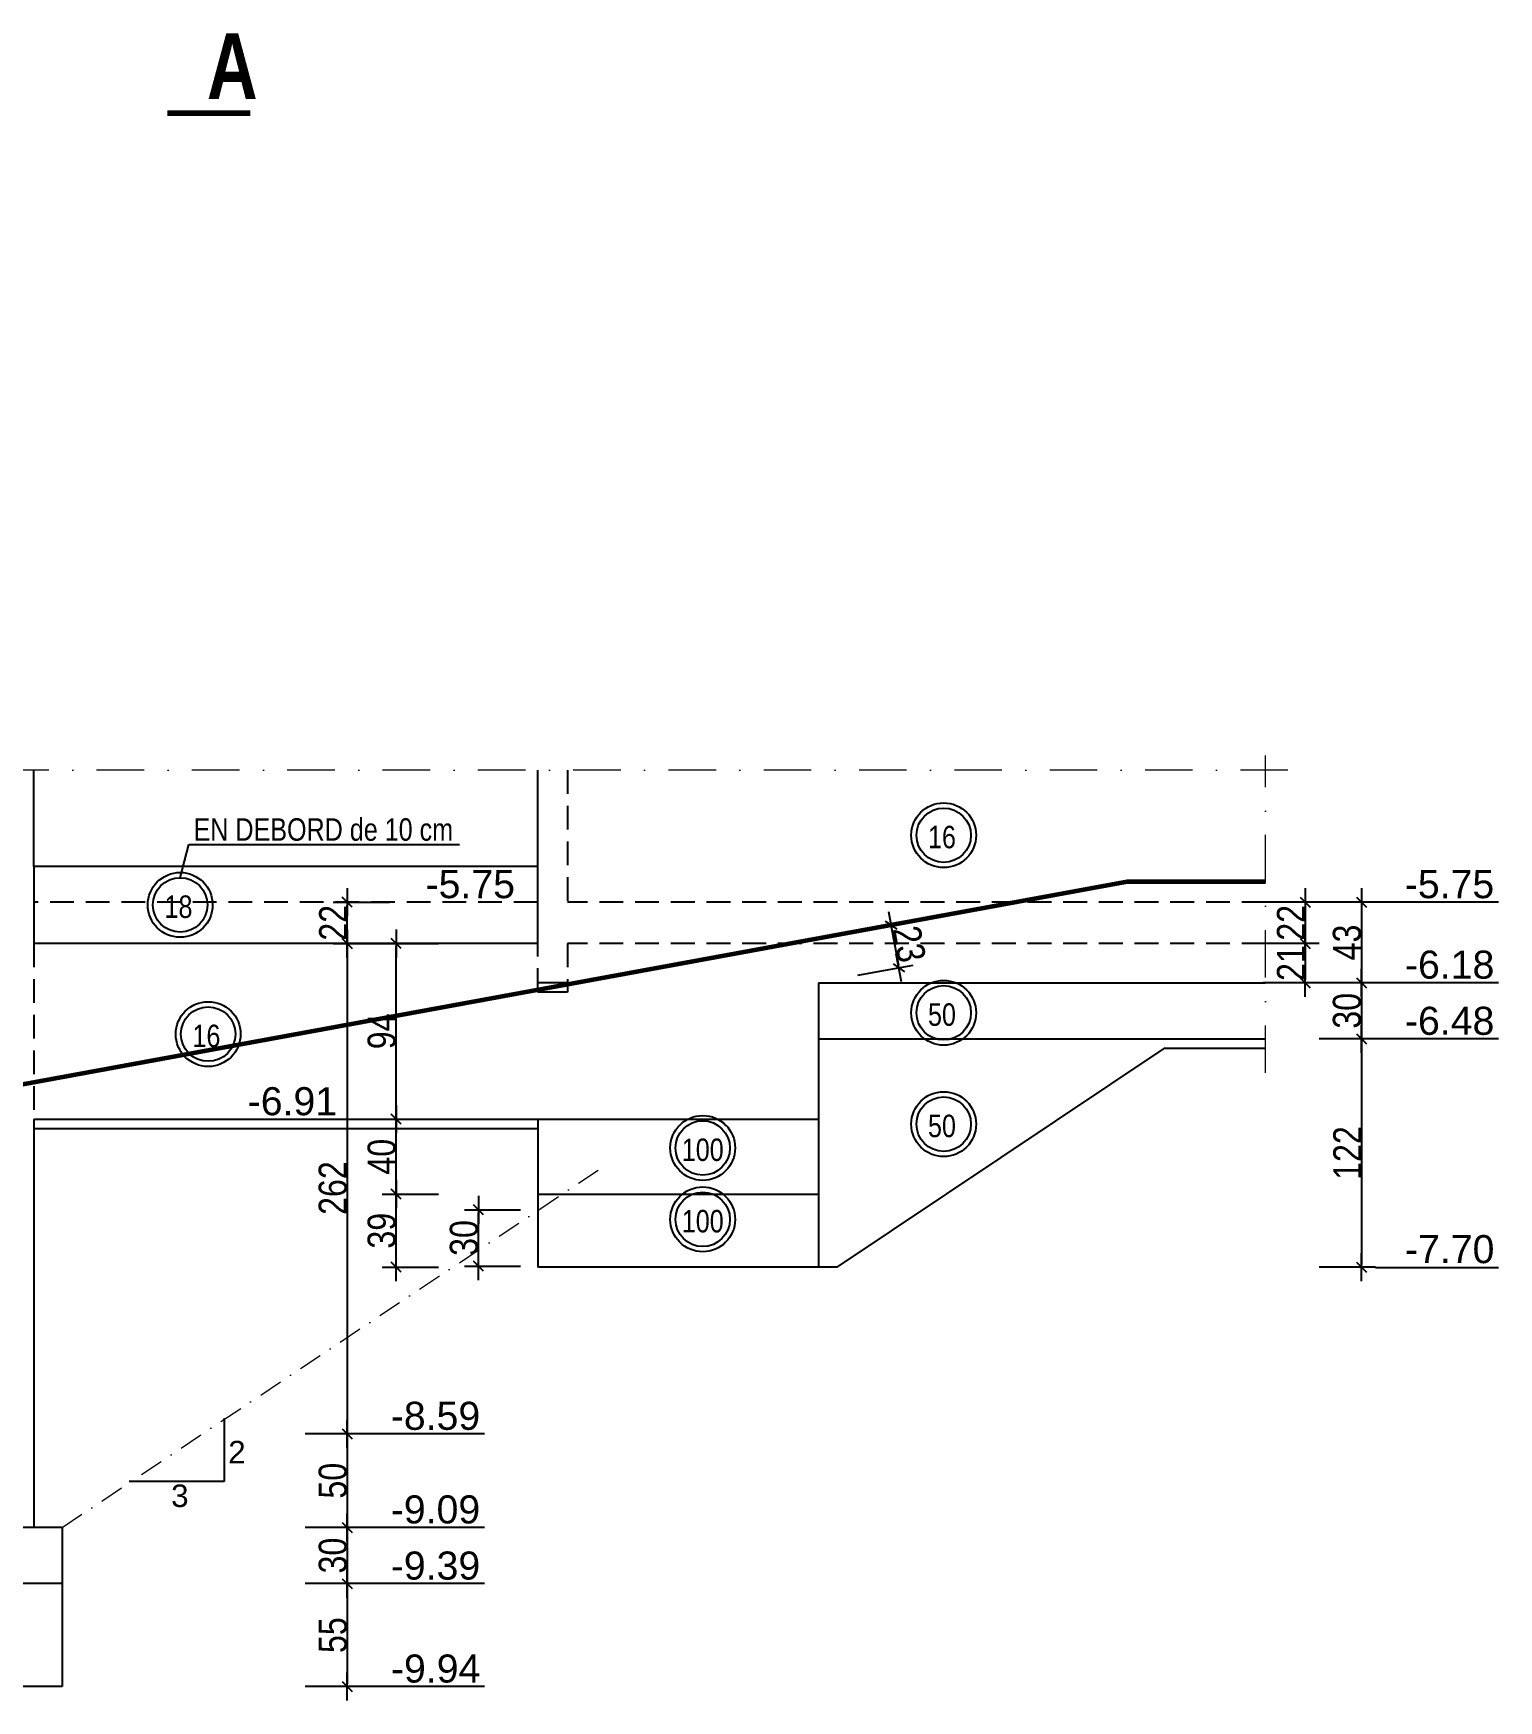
# Model space of a CAD drawing. Header units: centimetres. Extents: x 16433 to 114398, y -50094 to -12305.
# Drawn here: x 63131 to 63914, y -38091 to -37200 of the extents above; entities that cross this region are included whole.
import ezdxf
from ezdxf.enums import TextEntityAlignment as Align

# ---------------------------------------------------------------- set-up
doc = ezdxf.new("R2010")
doc.units = ezdxf.units.CM
doc.header["$LTSCALE"] = 0.5
doc.linetypes.add('CACHEX2', pattern=[19.05, 12.7, -6.35])
doc.linetypes.add('TIRETPTX2', pattern=[50.8, 25.4, -12.7, 0, -12.7])
doc.layers.get('DEFPOINTS').update_dxf_attribs({"linetype": 'CONTINUOUS'})
for name, color, linetype in [('01_cote_gen', 4, 'CONTINUOUS'), ('01_linteaux', 2, 'CONTINUOUS'), ('01_texte', 230, 'CONTINUOUS'), ('AA_COTES', 2, 'CONTINUOUS')]:
    doc.layers.add(name, color=color, linetype=linetype)
doc.layers.add('01_murs_coup', color=5, linetype='CONTINUOUS', lineweight=60)
doc.layers.add('01_tram_axes', color=2, linetype='TIRETPTX2', lineweight=9)
doc.styles.add('ARIAL', font='arial.ttf')
doc.styles.add('impact', font='impact.ttf')
doc.styles.add('STYLE2', font='ARIALN.TTF')
doc.dimstyles.new('JB50', dxfattribs={"dimscale": 0.1, "dimtxt": 150, "dimasz": 15, "dimexe": 0.1, "dimexo": 0.1, "dimgap": 0.09, "dimtad": 1, "dimdec": 1, "dimdsep": 46, "dimtxsty": 'STYLE2', "dimblk1": 'BOND_G', "dimblk2": 'BOND_D', "dimsah": 1, "dimcen": 1.5, "dimdle": 0.01, "dimse1": 1, "dimse2": 1, "dimclrd": 4, "dimclre": 2, "dimclrt": 6, "dimazin": 2, "dimtfac": 2.333333, "dimtdec": 1, "dimtix": 1, "dimtmove": 2, "dimatfit": 3, "dimldrblk": 'BOND_G', "dimfxl": 1, "dimtolj": 1, "dimtzin": 0, "dimarcsym": 0})

# ---------------------------------------------------------------- blocks, each defined once
blk = doc.blocks.new('BOND_G')
at = {"layer": 'AA_COTES', "color": 0}
for p, q in [((0, -5), (0, 15)), ((5, 0), (-5, 0)), ((1.77, 1.77), (-1.77, -1.77))]:
    blk.add_line(p, q, dxfattribs=at)
blk = doc.blocks.new('BOND_D')
at = {"layer": 'AA_COTES', "color": 0}
for p, q in [((5, 0), (-5, 0)), ((-1.77, -1.77), (1.77, 1.77)), ((0, 5), (0, -15))]:
    blk.add_line(p, q, dxfattribs=at)
blk = doc.blocks.new('*D3432')
at = {"layer": '01_cote_gen', "color": 4, "lineweight": -2, "transparency": 16777216}
blk.add_line((63298.85, -37685.06), (63298.85, -37666.06), dxfattribs=at)
at = {"layer": 'DEFPOINTS', "color": 0}
for p in [(63146.13, -37664.56), (63298.85, -37664.56), (63221.16, -37686.56)]:
    blk.add_point(p, dxfattribs=at)
at = {"layer": '01_cote_gen', "color": 4, "lineweight": -2, "transparency": 16777216, "xscale": 1.5, "yscale": 1.5, "zscale": 1.5}
for name, p, rotation in [('BOND_D', (63298.85, -37664.56), 90), ('BOND_G', (63298.85, -37686.56), 270)]:
    blk.add_blockref(name, p, dxfattribs=dict(at, rotation=rotation))
at = {"layer": '01_cote_gen', "color": 6, "transparency": 16777216, "insert": (63291.31, -37675.56), "char_height": 15, "attachment_point": 5, "rotation": 90, "style": 'STYLE2'}
blk.add_mtext('\\A1;22', dxfattribs=at)
blk = doc.blocks.new('*D3445')
at = {"layer": '01_cote_gen', "color": 4, "lineweight": -2, "transparency": 16777216}
blk.add_line((63298.85, -37950.06), (63298.85, -37997.06), dxfattribs=at)
at = {"layer": 'DEFPOINTS', "color": 0}
for p in [(63313.58, -37948.56), (63298.85, -37998.56), (63306.35, -37998.56)]:
    blk.add_point(p, dxfattribs=at)
at = {"layer": '01_cote_gen', "color": 4, "lineweight": -2, "transparency": 16777216, "xscale": 1.5, "yscale": 1.5, "zscale": 1.5}
for name, p, rotation in [('BOND_G', (63298.85, -37948.56), 90), ('BOND_D', (63298.85, -37998.56), 270)]:
    blk.add_blockref(name, p, dxfattribs=dict(at, rotation=rotation))
at = {"layer": '01_cote_gen', "color": 6, "transparency": 16777216, "insert": (63291.19, -37973.56), "char_height": 15, "attachment_point": 5, "rotation": 90, "style": 'STYLE2'}
blk.add_mtext('\\A1;50', dxfattribs=at)
blk = doc.blocks.new('*D3446')
at = {"layer": '01_cote_gen', "color": 4, "lineweight": -2, "transparency": 16777216}
blk.add_line((63298.85, -38000.06), (63298.85, -38027.06), dxfattribs=at)
at = {"layer": 'DEFPOINTS', "color": 0}
for p in [(63306.35, -37998.56), (63298.85, -38028.56), (63306.35, -38028.56)]:
    blk.add_point(p, dxfattribs=at)
at = {"layer": '01_cote_gen', "color": 4, "lineweight": -2, "transparency": 16777216, "xscale": 1.5, "yscale": 1.5, "zscale": 1.5}
for name, p, rotation in [('BOND_G', (63298.85, -37998.56), 90), ('BOND_D', (63298.85, -38028.56), 270)]:
    blk.add_blockref(name, p, dxfattribs=dict(at, rotation=rotation))
at = {"layer": '01_cote_gen', "color": 6, "transparency": 16777216, "insert": (63291.19, -38013.56), "char_height": 15, "attachment_point": 5, "rotation": 90, "style": 'STYLE2'}
blk.add_mtext('\\A1;30', dxfattribs=at)
blk = doc.blocks.new('*D3447')
at = {"layer": '01_cote_gen', "color": 4, "lineweight": -2, "transparency": 16777216}
blk.add_line((63298.85, -38030.06), (63298.85, -38082.06), dxfattribs=at)
at = {"layer": 'DEFPOINTS', "color": 0}
for p in [(63306.35, -38028.56), (63298.85, -38083.56), (63306.35, -38083.56)]:
    blk.add_point(p, dxfattribs=at)
at = {"layer": '01_cote_gen', "color": 4, "lineweight": -2, "transparency": 16777216, "xscale": 1.5, "yscale": 1.5, "zscale": 1.5}
for name, p, rotation in [('BOND_G', (63298.85, -38028.56), 90), ('BOND_D', (63298.85, -38083.56), 270)]:
    blk.add_blockref(name, p, dxfattribs=dict(at, rotation=rotation))
at = {"layer": '01_cote_gen', "color": 6, "transparency": 16777216, "insert": (63291.22, -38056.06), "char_height": 15, "attachment_point": 5, "rotation": 90, "style": 'STYLE2'}
blk.add_mtext('\\A1;55', dxfattribs=at)
blk = doc.blocks.new('*D3448')
at = {"layer": '01_cote_gen', "color": 4, "lineweight": -2, "transparency": 16777216}
blk.add_line((63298.85, -37688.06), (63298.85, -37947.06), dxfattribs=at)
at = {"layer": 'DEFPOINTS', "color": 0}
for p in [(63267.52, -37686.56), (63283.76, -37948.56), (63298.85, -37948.56)]:
    blk.add_point(p, dxfattribs=at)
at = {"layer": '01_cote_gen', "color": 4, "lineweight": -2, "transparency": 16777216, "xscale": 1.5, "yscale": 1.5, "zscale": 1.5}
for name, p, rotation in [('BOND_G', (63298.85, -37686.56), 90), ('BOND_D', (63298.85, -37948.56), 270)]:
    blk.add_blockref(name, p, dxfattribs=dict(at, rotation=rotation))
at = {"layer": '01_cote_gen', "color": 6, "transparency": 16777216, "insert": (63291.19, -37817.26), "char_height": 15, "attachment_point": 5, "rotation": 90, "style": 'STYLE2'}
blk.add_mtext('\\A1;262', dxfattribs=at)
blk = doc.blocks.new('*D3449')
at = {"layer": '01_cote_gen', "color": 4, "lineweight": -2, "transparency": 16777216}
blk.add_line((63840.4, -37666.06), (63840.4, -37706.06), dxfattribs=at)
at = {"layer": 'DEFPOINTS', "color": 0}
for p in [(63851.77, -37664.56), (63840.4, -37707.56), (63851.77, -37707.56)]:
    blk.add_point(p, dxfattribs=at)
at = {"layer": '01_cote_gen', "color": 4, "lineweight": -2, "transparency": 16777216, "xscale": 1.5, "yscale": 1.5, "zscale": 1.5}
for name, p, rotation in [('BOND_G', (63840.4, -37664.56), 90), ('BOND_D', (63840.4, -37707.56), 270)]:
    blk.add_blockref(name, p, dxfattribs=dict(at, rotation=rotation))
at = {"layer": '01_cote_gen', "color": 6, "transparency": 16777216, "insert": (63832.74, -37686.06), "char_height": 15, "attachment_point": 5, "rotation": 90, "style": 'STYLE2'}
blk.add_mtext('\\A1;43', dxfattribs=at)
blk = doc.blocks.new('*D3450')
at = {"layer": '01_cote_gen', "color": 4, "lineweight": -2, "transparency": 16777216}
blk.add_line((63840.4, -37709.06), (63840.4, -37736.06), dxfattribs=at)
at = {"layer": 'DEFPOINTS', "color": 0}
for p in [(63851.77, -37707.56), (63840.4, -37737.56), (63851.77, -37737.56)]:
    blk.add_point(p, dxfattribs=at)
at = {"layer": '01_cote_gen', "color": 4, "lineweight": -2, "transparency": 16777216, "xscale": 1.5, "yscale": 1.5, "zscale": 1.5}
for name, p, rotation in [('BOND_G', (63840.4, -37707.56), 90), ('BOND_D', (63840.4, -37737.56), 270)]:
    blk.add_blockref(name, p, dxfattribs=dict(at, rotation=rotation))
at = {"layer": '01_cote_gen', "color": 6, "transparency": 16777216, "insert": (63832.74, -37722.56), "char_height": 15, "attachment_point": 5, "rotation": 90, "style": 'STYLE2'}
blk.add_mtext('\\A1;30', dxfattribs=at)
blk = doc.blocks.new('*D3451')
at = {"layer": '01_cote_gen', "color": 4, "lineweight": -2, "transparency": 16777216}
blk.add_line((63810.32, -37666.06), (63810.32, -37685.06), dxfattribs=at)
at = {"layer": 'DEFPOINTS', "color": 0}
for p in [(63817.9, -37664.56), (63789.16, -37686.56), (63810.32, -37686.56)]:
    blk.add_point(p, dxfattribs=at)
at = {"layer": '01_cote_gen', "color": 4, "lineweight": -2, "transparency": 16777216, "xscale": 1.5, "yscale": 1.5, "zscale": 1.5}
for name, p, rotation in [('BOND_G', (63810.32, -37664.56), 90), ('BOND_D', (63810.32, -37686.56), 270)]:
    blk.add_blockref(name, p, dxfattribs=dict(at, rotation=rotation))
at = {"layer": '01_cote_gen', "color": 6, "transparency": 16777216, "insert": (63802.78, -37675.56), "char_height": 15, "attachment_point": 5, "rotation": 90, "style": 'STYLE2'}
blk.add_mtext('\\A1;22', dxfattribs=at)
blk = doc.blocks.new('*D3452')
at = {"layer": '01_cote_gen', "color": 4, "lineweight": -2, "transparency": 16777216}
blk.add_line((63810.32, -37688.06), (63810.32, -37706.06), dxfattribs=at)
at = {"layer": 'DEFPOINTS', "color": 0}
for p in [(63815.63, -37686.56), (63810.32, -37707.56), (63817.9, -37707.56)]:
    blk.add_point(p, dxfattribs=at)
at = {"layer": '01_cote_gen', "color": 4, "lineweight": -2, "transparency": 16777216, "xscale": 1.5, "yscale": 1.5, "zscale": 1.5}
for name, p, rotation in [('BOND_G', (63810.32, -37686.56), 90), ('BOND_D', (63810.32, -37707.56), 270)]:
    blk.add_blockref(name, p, dxfattribs=dict(at, rotation=rotation))
at = {"layer": '01_cote_gen', "color": 6, "transparency": 16777216, "insert": (63802.78, -37697.06), "char_height": 15, "attachment_point": 5, "rotation": 90, "style": 'STYLE2'}
blk.add_mtext('\\A1;21', dxfattribs=at)
blk = doc.blocks.new('*D3454')
at = {"layer": '01_cote_gen', "color": 4, "lineweight": -2, "transparency": 16777216}
blk.add_line((63368.87, -37857.42), (63368.87, -37830.42), dxfattribs=at)
at = {"layer": 'DEFPOINTS', "color": 0}
for p in [(63368.87, -37828.92), (63400.52, -37828.92), (63400.52, -37858.92)]:
    blk.add_point(p, dxfattribs=at)
at = {"layer": '01_cote_gen', "color": 4, "lineweight": -2, "transparency": 16777216, "xscale": 1.5, "yscale": 1.5, "zscale": 1.5}
for name, p, rotation in [('BOND_D', (63368.87, -37828.92), 90), ('BOND_G', (63368.87, -37858.92), 270)]:
    blk.add_blockref(name, p, dxfattribs=dict(at, rotation=rotation))
at = {"layer": '01_cote_gen', "color": 6, "transparency": 16777216, "insert": (63361.2, -37843.92), "char_height": 15, "attachment_point": 5, "rotation": 90, "style": 'STYLE2'}
blk.add_mtext('\\A1;30', dxfattribs=at)
blk = doc.blocks.new('*D3491')
at = {"layer": '01_cote_gen', "color": 4, "lineweight": -2, "transparency": 16777216}
blk.add_line((63840.4, -37739.06), (63840.4, -37858.02), dxfattribs=at)
at = {"layer": 'DEFPOINTS', "color": 0}
for p in [(63578.56, -37737.56), (63550.52, -37859.52), (63840.4, -37859.52)]:
    blk.add_point(p, dxfattribs=at)
at = {"layer": '01_cote_gen', "color": 4, "lineweight": -2, "transparency": 16777216, "xscale": 1.5, "yscale": 1.5, "zscale": 1.5}
for name, p, rotation in [('BOND_G', (63840.4, -37737.56), 90), ('BOND_D', (63840.4, -37859.52), 270)]:
    blk.add_blockref(name, p, dxfattribs=dict(at, rotation=rotation))
at = {"layer": '01_cote_gen', "color": 6, "transparency": 16777216, "insert": (63832.86, -37798.54), "char_height": 15, "attachment_point": 5, "rotation": 90, "style": 'STYLE2'}
blk.add_mtext('\\A1;122', dxfattribs=at)
blk = doc.blocks.new('*D3492')
at = {"layer": '01_cote_gen', "color": 4, "lineweight": -2, "transparency": 16777216}
blk.add_line((63324.98, -37779.01), (63324.98, -37688.06), dxfattribs=at)
at = {"layer": 'DEFPOINTS', "color": 0}
for p in [(63324.98, -37686.56), (63343.03, -37686.56), (63343.03, -37780.51)]:
    blk.add_point(p, dxfattribs=at)
at = {"layer": '01_cote_gen', "color": 4, "lineweight": -2, "transparency": 16777216, "xscale": 1.5, "yscale": 1.5, "zscale": 1.5}
for name, p, rotation in [('BOND_D', (63324.98, -37686.56), 90), ('BOND_G', (63324.98, -37780.51), 270)]:
    blk.add_blockref(name, p, dxfattribs=dict(at, rotation=rotation))
at = {"layer": '01_cote_gen', "color": 6, "transparency": 16777216, "insert": (63317.31, -37733.53), "char_height": 15, "attachment_point": 5, "rotation": 90, "style": 'STYLE2'}
blk.add_mtext('\\A1;94', dxfattribs=at)
blk = doc.blocks.new('*D3493')
at = {"layer": '01_cote_gen', "color": 4, "lineweight": -2, "transparency": 16777216}
blk.add_line((63324.98, -37819.01), (63324.98, -37782.01), dxfattribs=at)
at = {"layer": 'DEFPOINTS', "color": 0}
for p in [(63324.98, -37780.51), (63422.61, -37780.51), (63422.61, -37820.51)]:
    blk.add_point(p, dxfattribs=at)
at = {"layer": '01_cote_gen', "color": 4, "lineweight": -2, "transparency": 16777216, "xscale": 1.5, "yscale": 1.5, "zscale": 1.5}
for name, p, rotation in [('BOND_D', (63324.98, -37780.51), 90), ('BOND_G', (63324.98, -37820.51), 270)]:
    blk.add_blockref(name, p, dxfattribs=dict(at, rotation=rotation))
at = {"layer": '01_cote_gen', "color": 6, "transparency": 16777216, "insert": (63317.31, -37800.51), "char_height": 15, "attachment_point": 5, "rotation": 90, "style": 'STYLE2'}
blk.add_mtext('\\A1;40', dxfattribs=at)
blk = doc.blocks.new('*D3494')
at = {"layer": '01_cote_gen', "color": 4, "lineweight": -2, "transparency": 16777216}
blk.add_line((63324.98, -37858.02), (63324.98, -37822.01), dxfattribs=at)
at = {"layer": 'DEFPOINTS', "color": 0}
for p in [(63324.98, -37820.51), (63423.48, -37820.51), (63425.23, -37859.52)]:
    blk.add_point(p, dxfattribs=at)
at = {"layer": '01_cote_gen', "color": 4, "lineweight": -2, "transparency": 16777216, "xscale": 1.5, "yscale": 1.5, "zscale": 1.5}
for name, p, rotation in [('BOND_D', (63324.98, -37820.51), 90), ('BOND_G', (63324.98, -37859.52), 270)]:
    blk.add_blockref(name, p, dxfattribs=dict(at, rotation=rotation))
at = {"layer": '01_cote_gen', "color": 6, "transparency": 16777216, "insert": (63317.31, -37840.02), "char_height": 15, "attachment_point": 5, "rotation": 90, "style": 'STYLE2'}
blk.add_mtext('\\A1;39', dxfattribs=at)
blk = doc.blocks.new('*D3495')
at = {"layer": '01_cote_gen', "color": 4, "lineweight": -2, "transparency": 16777216}
blk.add_line((63589.47, -37678.35), (63593.12, -37698.22), dxfattribs=at)
at = {"layer": 'DEFPOINTS', "color": 0}
for p in [(63546.33, -37684.74), (63593.39, -37699.69), (63550.52, -37707.56)]:
    blk.add_point(p, dxfattribs=at)
at = {"layer": '01_cote_gen', "color": 4, "lineweight": -2, "transparency": 16777216, "xscale": 1.5, "yscale": 1.5, "zscale": 1.5}
for name, p, rotation in [('BOND_G', (63589.2, -37676.87), 100.3926974055338), ('BOND_D', (63593.39, -37699.69), 280.3926974055338)]:
    blk.add_blockref(name, p, dxfattribs=dict(at, rotation=rotation))
at = {"layer": '01_cote_gen', "color": 6, "transparency": 16777216, "insert": (63598.84, -37686.9), "char_height": 15, "attachment_point": 5, "rotation": 280.3927, "style": 'STYLE2'}
blk.add_mtext('\\A1;23', dxfattribs=at)

msp = doc.modelspace()

# ---------------------------------------------------------------- linework, layer by layer
at = {"layer": '01_linteaux'}
for p, q in [((63131.517, -37645.556), (63131.517, -37593.979)), ((63400.517, -37686.556), (63400.517, -37593.979)), ((63400.517, -37645.556), (63131.517, -37645.556)), ((63131.53, -37645.556), (63131.517, -37686.556)), ((63400.517, -37686.556), (63131.517, -37686.556)), ((63416.517, -37707.556), (63400.517, -37707.556)), ((63550.517, -37707.556), (63550.517, -37859.523)), ((63550.517, -37707.556), (63789.157, -37707.556)), ((63416.517, -37712.556), (63400.517, -37712.556)), ((63550.517, -37737.556), (63789.157, -37737.556)), ((63560.517, -37859.523), (63735.517, -37742.256)), ((63735.517, -37742.556), (63789.157, -37742.556)), ((63131.486, -37780.514), (63131.416, -37998.556)), ((63131.485, -37785.514), (63400.517, -37785.514)), ((63131.486, -37780.514), (63400.517, -37780.514)), ((63400.517, -37780.514), (63400.517, -37859.523)), ((63400.517, -37780.514), (63550.517, -37780.514)), ((63400.517, -37820.514), (63550.517, -37820.514)), ((63560.517, -37859.523), (63400.517, -37859.523)), ((63146.517, -37998.556), (63096.517, -37998.556)), ((63146.517, -37998.556), (63146.517, -38083.556)), ((63146.517, -38028.556), (63096.517, -38028.556)), ((63146.517, -38083.556), (63096.517, -38083.556))]:
    msp.add_line(p, q, dxfattribs=at)
at = {"layer": '01_linteaux', "linetype": 'CACHEX2', "ltscale": 2}
for p, q in [((63416.517, -37593.979), (63416.517, -37664.556)), ((63400.517, -37664.556), (63131.517, -37664.556)), ((63789.157, -37664.556), (63416.517, -37664.556)), ((63131.517, -37686.556), (63131.517, -37780.514)), ((63400.517, -37712.556), (63400.517, -37686.556)), ((63789.157, -37686.556), (63416.517, -37686.556)), ((63416.517, -37686.556), (63416.517, -37712.556))]:
    msp.add_line(p, q, dxfattribs=at)
at = {"layer": '01_murs_coup'}
msp.add_lwpolyline([(63789.157, -37653.746), (63715.338, -37653.74), (63065.287, -37772.961), (62650.517, -37938.387), (62336.554, -37938.387), (62000.796, -37938.559)], dxfattribs=at)
at = {"layer": '01_texte'}
for p, q in [((63209.633, -37651.459), (63214.204, -37633.795)), ((63214.204, -37633.795), (63358.709, -37633.795)), ((63913.675, -37664.556), (63847.904, -37664.556)), ((63913.675, -37707.556), (63847.904, -37707.556)), ((63913.675, -37737.556), (63847.904, -37737.556)), ((63913.675, -37859.823), (63847.904, -37859.823)), ((63233.132, -37940.17), (63233.132, -37974.009)), ((63372.124, -37948.556), (63306.353, -37948.556)), ((63233.132, -37974.009), (63182.374, -37974.009)), ((63372.124, -37998.556), (63306.353, -37998.556)), ((63372.124, -38028.556), (63306.353, -38028.556)), ((63372.124, -38083.556), (63306.353, -38083.556))]:
    msp.add_line(p, q, dxfattribs=at)
at = {"layer": '01_texte', "const_width": 3}
msp.add_lwpolyline([(63247.078, -37243.083), (63202.827, -37243.083)], dxfattribs=at)
at = {"layer": '01_texte'}
for centre, radius in [((63617.329, -37628.78), 17.309), ((63617.329, -37628.78), 14.533), ((63209.633, -37665.992), 17.309), ((63209.633, -37665.992), 14.533), ((63617.329, -37723.621), 17.309), ((63224.568, -37735.012), 17.309), ((63617.329, -37723.621), 14.533), ((63224.568, -37735.012), 14.533), ((63617.329, -37783.103), 17.309), ((63617.329, -37783.103), 14.533), ((63488.666, -37795.817), 17.309), ((63488.666, -37795.817), 14.533), ((63488.666, -37833.974), 17.309), ((63488.666, -37833.974), 14.533)]:
    msp.add_circle(centre, radius, dxfattribs=at)
at = {"layer": '01_tram_axes', "ltscale": 2}
for p, q in [((63789.157, -37755.751), (63789.157, -37586.099)), ((63801.149, -37593.979), (61858.689, -37593.979))]:
    msp.add_line(p, q, dxfattribs=at)
at = {"layer": '01_tram_axes'}
msp.add_line((63146.517, -37998.556), (63436.22, -37805.42), dxfattribs=at)

# ---------------------------------------------------------------- texts
at = {"layer": '01_texte', "style": 'impact'}
msp.add_text('A', height=35, rotation=0, dxfattribs=at).set_placement((63237.419, -37245.936), align=Align.BOTTOM_CENTER)
at = {"layer": '01_texte', "style": 'ARIAL', "width": 0.8}
for s, p in [('EN DEBORD de 10 cm', (63216.75, -37631.721)), ('16', (63608.947, -37635.738)), ('18', (63201.251, -37672.95)), ('50', (63608.947, -37730.579)), ('16', (63216.186, -37741.97)), ('50', (63608.947, -37790.061)), ('100', (63477.485, -37802.775)), ('100', (63477.485, -37840.932))]:
    msp.add_text(s, height=12, dxfattribs=at).set_placement(p)
at = {"layer": '01_texte', "style": 'ARIAL'}
for s, height, p in [('-5.75', 15, (63340.644, -37662.396)), ('-5.75', 15, (63863.543, -37662.396)), ('-6.18', 15, (63863.625, -37705.396)), ('-6.48', 15, (63863.625, -37735.396)), ('-6.91', 15, (63245.669, -37778.354)), ('-7.70', 15, (63863.666, -37857.363)), ('-8.59', 15, (63322.074, -37946.396)), ('2', 12, (63235.266, -37964.267)), ('3', 12, (63204.783, -37987.612)), ('-9.09', 15, (63322.074, -37996.396)), ('-9.39', 15, (63322.074, -38026.396)), ('-9.94', 15, (63322.166, -38081.396))]:
    msp.add_text(s, height=height, dxfattribs=at).set_placement(p)

# ---------------------------------------------------------------- dimensions: what is measured, and where the dimension line sits
at = {"layer": '01_cote_gen'}
for base, p1, p2, picture, middle in [((63298.853, -37664.556), (63221.159, -37686.556), (63146.126, -37664.556), '*D3432', (63291.314, -37675.556)), ((63810.323, -37686.556), (63817.904, -37664.556), (63789.157, -37686.556), '*D3451', (63802.783, -37675.556)), ((63840.404, -37707.556), (63851.775, -37664.556), (63851.775, -37707.556), '*D3449', (63832.737, -37686.056)), ((63324.982, -37686.556), (63343.025, -37780.514), (63343.025, -37686.556), '*D3492', (63317.314, -37733.535)), ((63810.323, -37707.556), (63815.626, -37686.556), (63817.904, -37707.556), '*D3452', (63802.783, -37697.056)), ((63840.404, -37737.556), (63851.775, -37707.556), (63851.775, -37737.556), '*D3450', (63832.737, -37722.556)), ((63840.404, -37859.523), (63578.563, -37737.556), (63550.517, -37859.523), '*D3491', (63832.865, -37798.539)), ((63324.982, -37780.514), (63422.611, -37820.514), (63422.611, -37780.514), '*D3493', (63317.314, -37800.514)), ((63324.982, -37820.514), (63425.23, -37859.523), (63423.484, -37820.514), '*D3494', (63317.314, -37840.018)), ((63368.871, -37828.923), (63400.517, -37858.923), (63400.517, -37828.923), '*D3454', (63361.203, -37843.923)), ((63298.853, -37998.556), (63313.58, -37948.556), (63306.353, -37998.556), '*D3445', (63291.186, -37973.556)), ((63298.853, -38028.556), (63306.353, -37998.556), (63306.353, -38028.556), '*D3446', (63291.186, -38013.556)), ((63298.853, -38083.556), (63306.353, -38028.556), (63306.353, -38083.556), '*D3447', (63291.217, -38056.056))]:
    dim = msp.add_linear_dim(base=base, p1=p1, p2=p2, angle=90, dimstyle='JB50', dxfattribs=at)
    dim.commit()
    dim.dimension.update_dxf_attribs({"geometry": picture, "text_midpoint": middle})
dim = msp.add_aligned_dim(p1=(63546.331, -37684.736), p2=(63550.517, -37707.556), distance=43.584, text='23', dimstyle='JB50', dxfattribs=at)
dim.commit()
dim.dimension.update_dxf_attribs({"geometry": '*D3495', "text_midpoint": (63598.835, -37686.9)})
dim = msp.add_linear_dim(base=(63298.853, -37948.556), p1=(63267.522, -37686.556), p2=(63283.755, -37948.556), angle=90, dimstyle='JB50', dxfattribs=at)
dim.commit()
dim.dimension.update_dxf_attribs({"geometry": '*D3448', "text_midpoint": (63291.186, -37817.256), "dimtype": 160})

doc.saveas('drawing.dxf')
